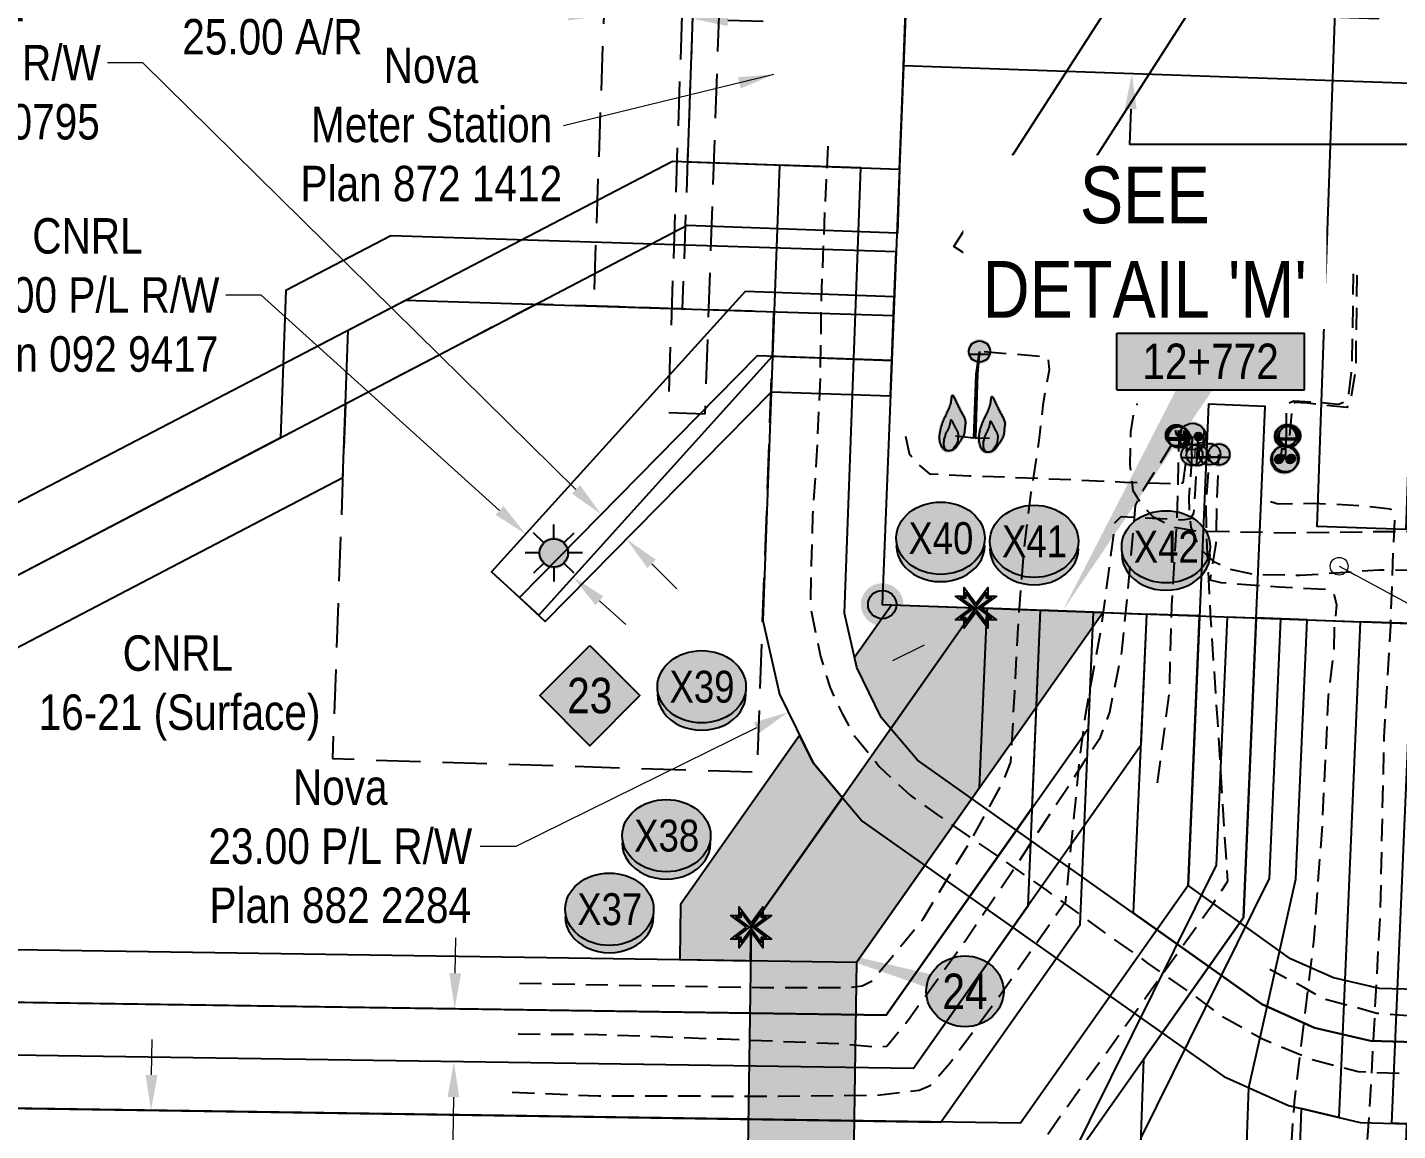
# Model space of a CAD drawing. Extents: x 338216 to 346362, y 6125251 to 6136161.
# Drawn here: x 343465.2 to 343852.1, y 6135614.3 to 6135925.6 of the extents above; entities that cross this region are included whole.
import ezdxf
from ezdxf.enums import TextEntityAlignment as Align

# ---------------------------------------------------------------- set-up
doc = ezdxf.new("R2010")
doc.units = 0
doc.header["$LTSCALE"] = 5
doc.header["$PDSIZE"] = 0.5
for name, pattern in [('foc-ACCESSROAD', [3.75, 2.5, -1.25]), ('foc-FLOWLINE', [3.75, 2.5, -1.25]), ('UG_PIPE', [1.875, 1.25, -0.625])]:
    doc.linetypes.add(name, pattern=pattern)
doc.layers.get('Defpoints').update_dxf_attribs({"color": 9})
for name, color, linetype, lineweight in [('AS-GENERAL', 48, 'Continuous', 18), ('C-RW-T', 13, 'Continuous', 9), ('C-WS-T', 13, 'Continuous', 9), ('F-RW-T', 190, 'Continuous', 9)]:
    doc.layers.add(name, color=color, linetype=linetype, lineweight=lineweight)
for name, color, linetype in [('AS-PIPE-AG', 44, 'Continuous'), ('AS-PIPE-UG', 44, 'UG_PIPE'), ('AS-SYMBOL', 7, 'Continuous'), ('C-AR', 13, 'foc-ACCESSROAD'), ('C-RW', 13, 'Continuous'), ('C-WS', 13, 'foc-ACCESSROAD'), ('C-WS-S', 13, 'Continuous'), ('CG-NOTES', 7, 'Continuous'), ('DETAIL-T', 7, 'Continuous'), ('F-EZE', 190, 'foc-FLOWLINE'), ('F-RW', 190, 'Continuous'), ('L-MON', 1, 'Continuous'), ('P-BORE', 7, 'Continuous'), ('P-CROSSINGS', 250, 'Continuous'), ('P-ELEVATION', 7, 'Continuous'), ('P-IOP16', 10, 'Continuous'), ('P-IOP16-H', 21, 'Continuous'), ('P-LTO', 14, 'Continuous'), ('P-PROPOSED', 10, 'Continuous'), ('P-PROPOSED-H', 21, 'Continuous'), ('P-TEMP-BLUE', 146, 'Continuous')]:
    doc.layers.add(name, color=color, linetype=linetype)
doc.layers.add('P-TEMP-BLUE-H', color=7, linetype='Continuous', true_color=0x99e6ff)
doc.styles.add('175L', font='ARIALN.TTF', dxfattribs={"height": 20})
doc.styles.add('80', font='ARIALN.TTF', dxfattribs={"height": 10})
doc.styles.add('80CG', font='ARIALN.TTF', dxfattribs={"height": 10})
doc.styles.add('80L', font='ARIALN.TTF', dxfattribs={"height": 10})
doc.styles.add('Crossing', font='ARIALN.TTF', dxfattribs={"height": 10})
doc.styles.add('Legend', font='ARIALN.TTF')
doc.dimstyles.new('Compass 5 000', dxfattribs={"dimscale": 5, "dimtxt": 9, "dimasz": 2, "dimexe": 0.2, "dimexo": 0.0625, "dimgap": 0.5, "dimtad": 0, "dimtih": 1, "dimtoh": 1, "dimzin": 0, "dimdsep": 46, "dimtxsty": '80CG', "dimcen": 0.1, "dimse1": 1, "dimse2": 1, "dimclrd": 256, "dimclrt": 256, "dimaunit": 1, "dimadec": 4, "dimazin": 0, "dimtfac": 0.06, "dimtofl": 0, "dimtmove": 0, "dimatfit": 1, "dimfxl": 0.2, "dimtolj": 1, "dimtzin": 0, "dimlwd": -1, "dimarcsym": 0})

# ---------------------------------------------------------------- blocks, each defined once
blk = doc.blocks.new('*D177')
at = {"layer": 'C-RW-T', "transparency": 16777216}
for p, q in [((343586.02, 6135658.73), (343586.17, 6135668.73)), ((343585.49, 6135623.74), (343584.12, 6135531.96)), ((343584.12, 6135531.96), (343574.12, 6135531.96))]:
    blk.add_line(p, q, dxfattribs=at)
for points in [[(343584.35, 6135658.76), (343587.68, 6135658.71), (343585.87, 6135648.73)], [(343583.83, 6135623.76), (343587.16, 6135623.71), (343585.64, 6135633.74)]]:
    blk.add_solid(points, dxfattribs=at)
at = {"layer": 'Defpoints', "color": 0, "transparency": 16777216}
for p in [(343491.77, 6135650.14), (343491.55, 6135635.14), (343585.64, 6135633.74)]:
    blk.add_point(p, dxfattribs=at)
at = {"layer": 'C-RW-T', "transparency": 16777216, "insert": (343535.04, 6135531.96), "char_height": 10, "attachment_point": 5, "style": '80CG'}
blk.add_mtext('\\A1;CNRL\\P15.00 P/L R/W\\PPlan 992 1609', dxfattribs=at)
blk = doc.blocks.new('*D179')
at = {"layer": 'C-RW-T', "transparency": 16777216}
for p, q in [((343497.8, 6135915.59), (343487.8, 6135915.59)), ((343620.1, 6135795.26), (343497.8, 6135915.59)), ((343641.49, 6135774.22), (343648.62, 6135767.2))]:
    blk.add_line(p, q, dxfattribs=at)
for points in [[(343621.27, 6135796.44), (343618.94, 6135794.07), (343627.23, 6135788.24)], [(343642.66, 6135775.41), (343640.32, 6135773.03), (343634.36, 6135781.23)]]:
    blk.add_solid(points, dxfattribs=at)
at = {"layer": 'Defpoints', "color": 0, "transparency": 16777216}
for p in [(343636.22, 6135797.38), (343643.35, 6135790.37), (343627.23, 6135788.24)]:
    blk.add_point(p, dxfattribs=at)
at = {"layer": 'C-RW-T', "transparency": 16777216, "insert": (343448.72, 6135915.59), "char_height": 10, "attachment_point": 5, "style": '80CG'}
blk.add_mtext('\\A1;CNRL\\P10.00 P/L R/W\\PPlan 192 0795', dxfattribs=at)
blk = doc.blocks.new('*D180')
at = {"layer": 'C-RW-T', "transparency": 16777216}
for p, q in [((343531.26, 6135850.05), (343521.26, 6135850.05)), ((343598.52, 6135789.3), (343531.26, 6135850.05)), ((343626.74, 6135763.81), (343634.16, 6135757.11))]:
    blk.add_line(p, q, dxfattribs=at)
for points in [[(343599.64, 6135790.54), (343597.4, 6135788.07), (343605.94, 6135782.6)], [(343627.86, 6135765.05), (343625.62, 6135762.57), (343619.32, 6135770.51)]]:
    blk.add_solid(points, dxfattribs=at)
at = {"layer": 'Defpoints', "color": 0, "transparency": 16777216}
for p in [(343649.74, 6135831.09), (343663.12, 6135819), (343619.32, 6135770.51)]:
    blk.add_point(p, dxfattribs=at)
at = {"layer": 'C-RW-T', "transparency": 16777216, "insert": (343482.18, 6135850.05), "char_height": 10, "attachment_point": 5, "style": '80CG'}
blk.add_mtext('\\A1;CNRL\\P18.00 P/L R/W\\PPlan 092 9417', dxfattribs=at)
blk = doc.blocks.new('*D182')
at = {"layer": 'C-RW-T', "transparency": 16777216}
for p, q in [((343500.27, 6135630.02), (343500.42, 6135640.01)), ((343499.71, 6135592.02), (343499.11, 6135551.51)), ((343499.11, 6135551.51), (343489.11, 6135551.51))]:
    blk.add_line(p, q, dxfattribs=at)
for points in [[(343498.6, 6135630.04), (343501.94, 6135629.99), (343500.12, 6135620.02)], [(343498.04, 6135592.05), (343501.37, 6135592), (343499.85, 6135602.02)]]:
    blk.add_solid(points, dxfattribs=at)
at = {"layer": 'Defpoints', "color": 0, "transparency": 16777216}
for p in [(343500.12, 6135620.02), (343576.74, 6135618.88), (343576.47, 6135600.89)]:
    blk.add_point(p, dxfattribs=at)
at = {"layer": 'C-RW-T', "transparency": 16777216, "insert": (343450.02, 6135551.51), "char_height": 10, "attachment_point": 5, "style": '80CG'}
blk.add_mtext('\\A1;CNRL\\P18.00 P/L R/W\\PPlan 212 0426', dxfattribs=at)
blk = doc.blocks.new('GAS')
h = blk.add_hatch(color=255)
h.dxf.hatch_style = 1
edge = h.paths.add_edge_path()
edge.add_arc((0, 0), 0.9, 0, 360)
for p, q in [((0, 0.808), (0, 1.616)), ((-0.571, 0.571), (-1.142, 1.142)), ((0.571, 0.571), (1.142, 1.142)), ((-0.808, 0), (-1.616, 0)), ((1.616, 0), (0.808, 0)), ((-0.571, -0.571), (-1.142, -1.142)), ((1.142, -1.142), (0.571, -0.571)), ((0, -0.808), (0, -1.616))]:
    blk.add_line(p, q)
blk.add_circle((0, 0), 0.8)
blk = doc.blocks.new('*D185')
at = {"layer": 'C-WS-S', "transparency": 16777216}
for p, q in [((343618.04, 6135929.27), (343562.14, 6135931.24)), ((343663, 6135927.68), (343673, 6135927.33))]:
    blk.add_line(p, q, dxfattribs=at)
for points in [[(343618.09, 6135930.93), (343617.98, 6135927.6), (343628.03, 6135928.92)], [(343663.06, 6135929.35), (343662.94, 6135926.02), (343653.01, 6135928.03)]]:
    blk.add_solid(points, dxfattribs=at)
at = {"layer": 'Defpoints', "color": 0, "transparency": 16777216}
for p in [(343653.01, 6135928.03), (343626.81, 6135894.25), (343651.79, 6135893.36)]:
    blk.add_point(p, dxfattribs=at)
at = {"layer": 'C-WS-S', "transparency": 16777216, "insert": (343534.4, 6135931.24), "char_height": 10, "attachment_point": 5, "style": '80CG'}
blk.add_mtext('\\A1;CNRL\\P25.00 A/R', dxfattribs=at)
blk = doc.blocks.new('PIG')
h = blk.add_hatch(color=255)
h.dxf.hatch_style = 1
edge = h.paths.add_edge_path()
edge.add_arc((0, 0), 0.85, 0, 360)
at = {"layer": 'AS-SYMBOL'}
h = blk.add_hatch(color=48, dxfattribs=at)
h.dxf.hatch_style = 1
h.paths.add_polyline_path([(-0.101, 0.005, 1), (-0.551, 0.005, 1)])
h = blk.add_hatch(color=48, dxfattribs=at)
h.dxf.hatch_style = 1
h.paths.add_polyline_path([(0.101, 0.005, 1), (0.551, 0.005, 1)])
at = {"layer": 'AS-SYMBOL', "color": 48}
for centre, radius in [((0, 0), 0.75), ((-0.326, 0.005), 0.225), ((0.326, 0.005), 0.225)]:
    blk.add_circle(centre, radius, dxfattribs=at)
blk = doc.blocks.new('RISER')
h = blk.add_hatch(color=255)
h.dxf.hatch_style = 1
edge = h.paths.add_edge_path()
edge.add_arc((0, 0), 0.7, 0, 360)
blk.add_hatch(color=48).paths.add_polyline_path([(0.581, -0.15), (-0.581, -0.15, 0.774597)])
at = {"color": 48}
blk.add_line((-0.581, -0.15), (0.581, -0.15), dxfattribs=at)
blk.add_circle((0, 0), 0.6, dxfattribs=at)
blk = doc.blocks.new('xing2')
h = blk.add_hatch(color=50)
h.dxf.hatch_style = 1
edge = h.paths.add_edge_path()
edge.add_ellipse((0, 0), major_axis=(-12.5, 0), ratio=0.816297, start_angle=0, end_angle=360)
h = blk.add_hatch(color=250)
h.dxf.hatch_style = 1
edge = h.paths.add_edge_path()
edge.add_ellipse((0, -2.05), major_axis=(-12.5, 0), ratio=0.816297, start_angle=0, end_angle=180)
edge.add_line((12.5, -2.05), (12.5, 0))
edge.add_ellipse((0, 0), major_axis=(-12.5, 0), ratio=0.816297, start_angle=0, end_angle=180, ccw=False)
edge.add_line((-12.5, 0), (-12.5, -2.05))
at = {"color": 250}
blk.add_ellipse((0, 0), major_axis=(-12.5, 0), ratio=0.816297, dxfattribs=at)
blk.add_ellipse((0, -2.05), major_axis=(-12.5, 0), ratio=0.816297, start_param=0, end_param=3.141593, dxfattribs=at)
at = {"color": 250, "style": 'Crossing'}
blk.add_attdef('CROSSING', text='', height=9, dxfattribs=at).set_placement((0.09, 0.02), align=Align.MIDDLE_CENTER)
at = {"color": 250, "style": 'Crossing', "flags": 1}
for tag, p in [('OWNER', (0.09, -12.49)), ('DESCRIPTION', (0.09, -25.77)), ('LOCATION', (0.09, -39.3)), ('DWG_REF', (0.09, -52.84))]:
    blk.add_attdef(tag, text='', height=9, dxfattribs=at).set_placement(p, align=Align.MIDDLE_CENTER)
blk = doc.blocks.new('fdia')
at = {"color": 255, "const_width": 1}
blk.add_lwpolyline([(-0.5, 0, 1), (0.5, 0, 1)], format="xyb", close=True, dxfattribs=at)
blk = doc.blocks.new('Fdiaa')
blk.add_blockref('fdia', (0, 0))
blk = doc.blocks.new('fdib')
at = {"color": 1, "const_width": 1.6}
blk.add_lwpolyline([(-0.4, 0, 1), (0.4, 0, 1)], format="xyb", close=True, dxfattribs=at)
at = {"color": 1}
blk.add_circle((0, 0), 0.8, dxfattribs=at)
blk = doc.blocks.new('Fdibb')
blk.add_blockref('fdib', (0, 0))
blk = doc.blocks.new('fdicc')
for name in ['Fdibb', 'Fdiaa']:
    blk.add_blockref(name, (0, 0))
blk = doc.blocks.new('FDI')
blk.add_blockref('fdicc', (0, 0))
blk = doc.blocks.new('TEMP')
h = blk.add_hatch(color=255)
h.dxf.hatch_style = 1
h.paths.add_polyline_path([(0, 0.251), (-0.666, 1.152), (-0.666, 0.666), (-1.152, 0.666), (-0.251, 0), (-1.152, -0.666), (-0.666, -0.666), (-0.666, -1.152), (0, -0.251), (0.666, -1.152), (0.666, -0.666), (1.152, -0.666), (0.251, 0), (1.152, 0.666), (0.666, 0.666), (0.666, 1.152)])
h.paths.add_polyline_path([(0.566, 0.849), (0.566, 0.566), (0.849, 0.566), (0.083, 0), (0.849, -0.566), (0.566, -0.566), (0.566, -0.849), (0, -0.083), (-0.566, -0.849), (-0.566, -0.566), (-0.849, -0.566), (-0.083, 0), (-0.849, 0.566), (-0.566, 0.566), (-0.566, 0.849), (0, 0.083)], flags=16)
h = blk.add_hatch(color=1)
h.dxf.hatch_style = 1
h.paths.add_polyline_path([(0, 0.083), (-0.566, 0.849), (-0.566, 0.566), (-0.849, 0.566), (-0.083, 0), (-0.849, -0.566), (-0.566, -0.566), (-0.566, -0.849), (0, -0.083), (0.566, -0.849), (0.566, -0.566), (0.849, -0.566), (0.083, 0), (0.849, 0.566), (0.566, 0.566), (0.566, 0.849)])
at = {"color": 1}
for p, q in [((-0.083, 0), (0.083, 0)), ((0, 0.083), (0, -0.083))]:
    blk.add_line(p, q, dxfattribs=at)
at = {"color": 255, "flags": 128}
blk.add_lwpolyline([(-0.251, 0), (-1.152, 0.666), (-0.666, 0.666), (-0.666, 1.152), (0, 0.251), (0.666, 1.152), (0.666, 0.666), (1.152, 0.666), (0.251, 0), (1.152, -0.666), (0.666, -0.666), (0.666, -1.152), (0, -0.251), (-0.666, -1.152), (-0.666, -0.666), (-1.152, -0.666)], close=True, dxfattribs=at)
at = {"color": 1, "flags": 128}
blk.add_lwpolyline([(-0.083, 0), (-0.849, 0.566), (-0.566, 0.566), (-0.566, 0.849), (0, 0.083), (0.566, 0.849), (0.566, 0.566), (0.849, 0.566), (0.083, 0), (0.849, -0.566), (0.566, -0.566), (0.566, -0.849), (0, -0.083), (-0.566, -0.849), (-0.566, -0.566), (-0.849, -0.566)], close=True, dxfattribs=at)
blk = doc.blocks.new('*D192')
at = {"layer": 'Defpoints', "color": 0, "transparency": 16777216}
for p in [(343701.12, 6135741.5), (343680.02, 6135732.38), (343680.53, 6135731.36)]:
    blk.add_point(p, dxfattribs=at)
at = {"layer": 'F-RW-T', "transparency": 16777216}
for p, q in [((343709.59, 6135746.94), (343718.56, 6135751.36)), ((343671.05, 6135727.96), (343603.1, 6135694.49)), ((343603.1, 6135694.49), (343593.1, 6135694.49))]:
    blk.add_line(p, q, dxfattribs=at)
for points in [[(343708.85, 6135748.43), (343710.32, 6135745.44), (343700.61, 6135742.52)], [(343670.32, 6135729.45), (343671.79, 6135726.46), (343680.02, 6135732.38)]]:
    blk.add_solid(points, dxfattribs=at)
at = {"layer": 'F-RW-T', "transparency": 16777216, "insert": (343553.56, 6135694.49), "char_height": 10, "attachment_point": 5, "style": '80CG'}
blk.add_mtext('\\A1;Nova\\P23.00 P/L R/W\\PPlan 882 2284', dxfattribs=at)
blk = doc.blocks.new('FLARE')
h = blk.add_hatch(color=255)
h.dxf.hatch_style = 1
h.paths.add_polyline_path([(0.163, 2.409, 0.114147), (0.125, 2.434), (0.109, 2.439, 0.261551), (0.012, 2.423), (0, 2.413, 0.131268), (-0.031, 2.371), (-0.04, 2.346, 0.041497), (-0.045, 2.33), (-0.053, 2.292, 0.015174), (-0.054, 2.286), (-0.061, 2.237, 0.004376), (-0.061, 2.236), (-0.068, 2.178), (-0.077, 2.114), (-0.087, 2.047), (-0.101, 1.977), (-0.118, 1.906), (-0.14, 1.833), (-0.165, 1.759), (-0.193, 1.684), (-0.223, 1.609), (-0.256, 1.534), (-0.289, 1.46), (-0.324, 1.388), (-0.358, 1.317), (-0.393, 1.247, 0.000505), (-0.393, 1.247), (-0.428, 1.176, 0.002398), (-0.428, 1.175), (-0.463, 1.104, 0.004177), (-0.464, 1.102), (-0.497, 1.029, 0.005735), (-0.498, 1.027), (-0.531, 0.951, 0.006994), (-0.532, 0.948), (-0.564, 0.869, 0.00791), (-0.565, 0.866), (-0.596, 0.781, 0.008323), (-0.597, 0.778), (-0.627, 0.688, 0.008095), (-0.628, 0.684), (-0.656, 0.59, 0.008067), (-0.656, 0.587), (-0.682, 0.489, 0.008387), (-0.682, 0.486), (-0.704, 0.386, 0.009056), (-0.705, 0.383), (-0.723, 0.283, 0.010123), (-0.724, 0.279), (-0.738, 0.181, 0.011689), (-0.739, 0.176), (-0.748, 0.081, 0.013925), (-0.748, 0.075), (-0.752, -0.017, 0.016488), (-0.752, -0.023), (-0.749, -0.11, 0.017255), (-0.749, -0.117), (-0.741, -0.198, 0.01735), (-0.74, -0.205), (-0.728, -0.28, 0.017311), (-0.726, -0.287), (-0.71, -0.357, 0.01715), (-0.708, -0.364), (-0.687, -0.429, 0.016886), (-0.685, -0.435), (-0.662, -0.495, 0.016546), (-0.659, -0.501), (-0.634, -0.556, 0.016164), (-0.631, -0.562), (-0.604, -0.611, 0.016329), (-0.6, -0.617), (-0.572, -0.661, 0.018828), (-0.568, -0.667), (-0.538, -0.707, 0.022087), (-0.533, -0.714), (-0.502, -0.748, 0.025345), (-0.495, -0.755), (-0.463, -0.785, 0.028234), (-0.454, -0.792), (-0.42, -0.817, 0.030298), (-0.409, -0.823), (-0.373, -0.843, 0.031129), (-0.362, -0.848), (-0.324, -0.864, 0.030544), (-0.312, -0.867), (-0.272, -0.878, 0.028465), (-0.26, -0.88), (-0.217, -0.887, 0.025311), (-0.207, -0.888), (-0.162, -0.89, 0.02283), (-0.153, -0.89), (-0.107, -0.887, 0.021226), (-0.099, -0.887), (-0.052, -0.88, 0.020401), (-0.044, -0.879), (0.002, -0.869, 0.020299), (0.01, -0.867), (0.055, -0.853, 0.020911), (0.063, -0.85), (0.106, -0.833, 0.022277), (0.114, -0.83), (0.154, -0.809, 0.023712), (0.163, -0.804), (0.2, -0.781, 0.022408), (0.207, -0.776), (0.242, -0.749, 0.01993), (0.248, -0.744), (0.28, -0.716, 0.017146), (0.285, -0.711), (0.314, -0.68, 0.014211), (0.318, -0.676), (0.345, -0.645, 0.011221), (0.348, -0.641), (0.374, -0.609, 0.008212), (0.376, -0.606), (0.4, -0.573, 0.005172), (0.402, -0.571), (0.425, -0.538, 0.002523), (0.425, -0.537), (0.448, -0.505, 0.001671), (0.448, -0.504), (0.47, -0.472, 0.001229), (0.471, -0.472), (0.492, -0.439, 0.00075), (0.493, -0.439), (0.514, -0.406, 0.00026), (0.515, -0.406), (0.537, -0.373), (0.56, -0.339), (0.583, -0.304), (0.608, -0.267), (0.634, -0.229, 0.001311), (0.634, -0.228), (0.661, -0.188, 0.003726), (0.662, -0.187), (0.689, -0.145, 0.006065), (0.691, -0.143), (0.717, -0.101, 0.008452), (0.719, -0.098), (0.744, -0.054, 0.010991), (0.746, -0.05), (0.77, -0.005, 0.013767), (0.772, 0), (0.793, 0.046, 0.016839), (0.795, 0.053), (0.813, 0.099, 0.019104), (0.815, 0.107), (0.829, 0.154, 0.016987), (0.83, 0.161), (0.841, 0.209, 0.013636), (0.842, 0.214), (0.849, 0.263, 0.010244), (0.85, 0.267), (0.855, 0.315, 0.006846), (0.856, 0.317), (0.86, 0.365, 0.003419), (0.86, 0.367), (0.863, 0.414), (0.867, 0.46), (0.871, 0.503), (0.876, 0.545), (0.881, 0.586), (0.887, 0.628, 0.001278), (0.887, 0.629), (0.893, 0.67, 0.004735), (0.893, 0.672), (0.898, 0.712, 0.008354), (0.899, 0.715), (0.902, 0.755, 0.012059), (0.902, 0.76), (0.904, 0.8, 0.015712), (0.904, 0.806), (0.903, 0.846, 0.018457), (0.903, 0.853), (0.899, 0.893, 0.018102), (0.898, 0.9), (0.891, 0.94, 0.016533), (0.89, 0.946), (0.88, 0.987, 0.014576), (0.878, 0.992), (0.866, 1.034, 0.012435), (0.864, 1.038), (0.849, 1.081, 0.010283), (0.847, 1.085), (0.829, 1.13, 0.00824), (0.828, 1.133), (0.807, 1.18, 0.00638), (0.806, 1.182), (0.782, 1.232, 0.004735), (0.781, 1.234), (0.755, 1.286, 0.003388), (0.755, 1.287), (0.727, 1.341, 0.002345), (0.726, 1.342), (0.697, 1.398, 0.001492), (0.696, 1.399), (0.666, 1.455, 0.000746), (0.666, 1.456), (0.635, 1.513), (0.604, 1.569), (0.575, 1.625), (0.546, 1.678), (0.52, 1.729), (0.495, 1.779), (0.471, 1.827), (0.448, 1.875), (0.425, 1.923), (0.401, 1.973), (0.377, 2.023), (0.353, 2.076, 0.000332), (0.353, 2.076), (0.327, 2.132, 0.001849), (0.326, 2.132), (0.3, 2.188, 0.0038), (0.299, 2.189), (0.273, 2.242, 0.006473), (0.272, 2.244), (0.246, 2.293, 0.010865), (0.244, 2.297), (0.22, 2.338, 0.019524), (0.215, 2.345), (0.193, 2.377, 0.041077), (0.183, 2.389)])
at = {"color": 48, "flags": 128}
for points in [[(0.109, -0.72), (0.069, -0.74), (0.026, -0.758), (-0.019, -0.771), (-0.065, -0.781), (-0.112, -0.788), (-0.158, -0.79), (-0.203, -0.788), (-0.246, -0.782), (-0.287, -0.771), (-0.325, -0.755), (-0.361, -0.735), (-0.395, -0.711), (-0.428, -0.681), (-0.458, -0.647), (-0.488, -0.608), (-0.516, -0.563), (-0.543, -0.514), (-0.569, -0.459), (-0.592, -0.399), (-0.612, -0.334), (-0.629, -0.264), (-0.642, -0.188), (-0.649, -0.107), (-0.652, -0.021), (-0.648, 0.071), (-0.639, 0.167), (-0.625, 0.265), (-0.607, 0.365), (-0.585, 0.464), (-0.56, 0.562), (-0.532, 0.656), (-0.502, 0.747), (-0.472, 0.831), (-0.439, 0.911), (-0.406, 0.987), (-0.373, 1.06), (-0.338, 1.132), (-0.304, 1.202), (-0.269, 1.273), (-0.233, 1.345), (-0.198, 1.418), (-0.164, 1.494), (-0.131, 1.57), (-0.1, 1.648), (-0.071, 1.725), (-0.045, 1.803), (-0.022, 1.88), (-0.003, 1.955), (0.011, 2.029), (0.022, 2.1), (0.031, 2.165), (0.038, 2.223), (0.045, 2.272), (0.053, 2.31), (0.063, 2.335), (0.075, 2.345), (0.091, 2.339), (0.111, 2.319), (0.133, 2.287), (0.158, 2.246), (0.183, 2.197), (0.21, 2.144), (0.236, 2.089), (0.262, 2.034), (0.287, 1.981), (0.311, 1.93), (0.334, 1.88), (0.358, 1.832), (0.381, 1.783), (0.406, 1.734), (0.431, 1.684), (0.458, 1.632), (0.486, 1.578), (0.516, 1.522), (0.547, 1.465), (0.578, 1.408), (0.608, 1.351), (0.638, 1.295), (0.666, 1.241), (0.692, 1.189), (0.715, 1.139), (0.736, 1.092), (0.755, 1.048), (0.77, 1.005), (0.783, 0.963), (0.792, 0.923), (0.799, 0.883), (0.803, 0.843), (0.804, 0.804), (0.803, 0.764), (0.799, 0.724), (0.794, 0.684), (0.788, 0.642), (0.782, 0.6), (0.776, 0.557), (0.771, 0.513), (0.767, 0.468), (0.764, 0.421), (0.76, 0.374), (0.756, 0.326), (0.75, 0.278), (0.743, 0.23), (0.733, 0.182), (0.719, 0.134), (0.702, 0.087), (0.681, 0.041), (0.658, -0.004), (0.632, -0.048), (0.606, -0.091), (0.579, -0.132), (0.552, -0.172), (0.525, -0.211), (0.5, -0.248), (0.477, -0.283), (0.454, -0.317), (0.431, -0.351), (0.409, -0.383), (0.388, -0.416), (0.366, -0.448), (0.343, -0.481), (0.32, -0.514), (0.296, -0.547), (0.27, -0.579), (0.242, -0.611), (0.213, -0.641), (0.181, -0.67), (0.147, -0.696)], [(0.018, -0.749), (-0.005, -0.76), (-0.029, -0.77), (-0.054, -0.778), (-0.08, -0.783), (-0.106, -0.787), (-0.132, -0.788), (-0.157, -0.787), (-0.181, -0.783), (-0.204, -0.777), (-0.225, -0.769), (-0.246, -0.758), (-0.265, -0.744), (-0.283, -0.727), (-0.3, -0.708), (-0.317, -0.686), (-0.332, -0.661), (-0.348, -0.633), (-0.362, -0.603), (-0.375, -0.569), (-0.386, -0.533), (-0.396, -0.493), (-0.403, -0.451), (-0.407, -0.406), (-0.408, -0.357), (-0.406, -0.306), (-0.401, -0.252), (-0.394, -0.197), (-0.383, -0.142), (-0.371, -0.086), (-0.357, -0.031), (-0.341, 0.022), (-0.325, 0.072), (-0.308, 0.12), (-0.29, 0.165), (-0.271, 0.207), (-0.252, 0.248), (-0.233, 0.288), (-0.213, 0.328), (-0.194, 0.367), (-0.174, 0.407), (-0.155, 0.449), (-0.135, 0.491), (-0.117, 0.534), (-0.099, 0.577), (-0.083, 0.62), (-0.068, 0.664), (-0.056, 0.707), (-0.045, 0.749), (-0.037, 0.791), (-0.031, 0.83), (-0.026, 0.867), (-0.022, 0.899), (-0.018, 0.927), (-0.014, 0.948), (-0.008, 0.962), (-0.001, 0.968), (0.008, 0.964), (0.019, 0.953), (0.031, 0.935), (0.045, 0.912), (0.059, 0.885), (0.074, 0.855), (0.089, 0.824), (0.103, 0.793), (0.117, 0.764), (0.131, 0.735), (0.144, 0.707), (0.157, 0.68), (0.17, 0.653), (0.184, 0.625), (0.198, 0.597), (0.213, 0.568), (0.229, 0.538), (0.246, 0.507), (0.263, 0.475), (0.28, 0.443), (0.297, 0.411), (0.314, 0.38), (0.329, 0.349), (0.344, 0.32), (0.357, 0.292), (0.369, 0.266), (0.379, 0.241), (0.388, 0.217), (0.395, 0.194), (0.4, 0.171), (0.404, 0.149), (0.406, 0.126), (0.407, 0.104), (0.406, 0.082), (0.404, 0.06), (0.401, 0.037), (0.398, 0.014), (0.395, -0.009), (0.391, -0.034), (0.388, -0.058), (0.386, -0.084), (0.384, -0.11), (0.382, -0.136), (0.38, -0.163), (0.377, -0.19), (0.373, -0.217), (0.367, -0.244), (0.359, -0.271), (0.349, -0.297), (0.338, -0.323), (0.325, -0.348), (0.311, -0.373), (0.296, -0.397), (0.281, -0.42), (0.265, -0.442), (0.251, -0.464), (0.237, -0.484), (0.223, -0.504), (0.211, -0.523), (0.198, -0.542), (0.186, -0.56), (0.174, -0.579), (0.161, -0.597), (0.149, -0.615), (0.136, -0.633), (0.122, -0.652), (0.108, -0.67), (0.092, -0.688), (0.076, -0.705), (0.058, -0.721), (0.039, -0.736)]]:
    blk.add_lwpolyline(points, close=True, dxfattribs=at)
blk = doc.blocks.new('*U160')
h = blk.add_hatch(color=111)
h.dxf.hatch_style = 1
h.paths.add_polyline_path([(-26.5, 8), (26.5, 8), (26.5, -8), (-26.5, -8)])
for p, q in [((-26.5, -8), (-26.5, 8)), ((-26.5, 8), (26.5, 8)), ((26.5, -8), (26.5, 8)), ((-26.5, -8), (26.5, -8))]:
    blk.add_line(p, q)
at = {"layer": 'P-ELEVATION', "color": 7, "flags": 128}
blk.add_lwpolyline([(0, 0, 10, 0, 0), (-41.84, -70.52, 0, 0, 0)], format="xyseb", dxfattribs=at)
at = {"layer": 'P-ELEVATION', "style": 'Legend'}
blk.add_attdef('STATION', text='', height=10, dxfattribs=at).set_placement((0, 0), align=Align.MIDDLE_CENTER)
blk = doc.blocks.new('*U234')
at = {"layer": 'P-ELEVATION'}
h = blk.add_hatch(color=111, dxfattribs=at)
h.dxf.hatch_style = 1
edge = h.paths.add_edge_path()
edge.add_ellipse((0, 0), major_axis=(-10.94, 0), ratio=0.913794, start_angle=0, end_angle=360)
at = {"layer": 'P-ELEVATION', "color": 7, "flags": 128}
blk.add_lwpolyline([(0, 0, 5, 0, 0), (-45.47, 13.23, 0, 0, 0)], format="xyseb", dxfattribs=at)
at = {"layer": 'P-ELEVATION', "color": 7}
blk.add_ellipse((0, 0), major_axis=(-10.94, 0), ratio=0.913794, dxfattribs=at)
at = {"layer": 'P-ELEVATION', "style": '80'}
blk.add_attdef('BEND', text='', height=10, dxfattribs=at).set_placement((0, 0), align=Align.MIDDLE_CENTER)
blk = doc.blocks.new('30M BUFFER DISP')
h = blk.add_hatch(color=70)
h.dxf.hatch_style = 1
h.paths.add_polyline_path([(0, 14.14), (14.14, 0), (0, -14.14), (-14.14, 0)])
blk.add_lwpolyline([(0, 14.14), (14.14, 0), (0, -14.14), (-14.14, 0)], close=True)
at = {"color": 235, "style": '80L'}
blk.add_attdef('DISURBANCE', text='', height=10, dxfattribs=at).set_placement((0, 0), align=Align.MIDDLE_CENTER)

msp = doc.modelspace()

# ---------------------------------------------------------------- hatches: boundary and pattern name
at = {"layer": 'P-IOP16-H'}
h = msp.add_hatch(color=256, dxfattribs=at)
h.dxf.hatch_style = 1
h.paths.add_polyline_path([(343066.307, 6135199.165), (343692.161, 6135176.54), (343699.41, 6135661.968), (343768.844, 6135760.524), (343757.412, 6135760.932), (343733.055, 6135761.802), (343669.559, 6135671.673), (343662.628, 6135207.621), (343067.366, 6135229.139)])
at = {"layer": 'P-PROPOSED-H'}
h = msp.add_hatch(color=256, dxfattribs=at)
h.dxf.hatch_style = 1
h.paths.add_polyline_path([(343056.316, 6135199.525), (343692.162, 6135176.592), (343699.41, 6135661.968), (343768.844, 6135760.524), (343757.412, 6135760.932), (343733.055, 6135761.802), (343669.559, 6135671.673), (343662.628, 6135207.621), (343027.426, 6135230.583), (343019.197, 6135002.943), (342537.03, 6135019.891), (342476.049, 6134387.21), (342453.685, 6134154.981), (342286.371, 6134160.934), (342267.068, 6133620.004), (342337.23, 6133585.283), (342260.28, 6133429.784), (342239.553, 6132848.957), (342367.393, 6132844.449), (342365.279, 6132784.499), (342395.254, 6132783.442), (342398.424, 6132873.367), (342270.597, 6132877.874), (342290.024, 6133422.265), (342377.415, 6133598.863), (342297.733, 6133638.294), (342315.276, 6134129.893), (342480.834, 6134124.003), (342505.904, 6134384.335), (342564.178, 6134988.925), (343048.088, 6134971.916)])
at = {"layer": 'P-TEMP-BLUE-H'}
h = msp.add_hatch(color=256, dxfattribs=at)
h.dxf.hatch_style = 1
h.paths.add_polyline_path([(343733.055, 6135761.802), (343709.005, 6135727.665), (343706.283, 6135730.84), (343699.427, 6135744.984), (343698.776, 6135747.864), (343709.19, 6135762.654)])
h = msp.add_hatch(color=256, dxfattribs=at)
h.dxf.hatch_style = 1
h.paths.add_polyline_path([(343669.418, 6135662.252), (343669.559, 6135671.676), (343695.33, 6135708.254), (343687.079, 6135718.052), (343683.25, 6135725.826), (343649.657, 6135678.144), (343649.424, 6135662.555)])

# ---------------------------------------------------------------- linework, layer by layer
at = {"layer": 'AS-GENERAL', "flags": 128}
msp.add_lwpolyline([(343794.905, 6135806.948), (343794.765, 6135804.125), (343791.997, 6135804.286)], dxfattribs=at)
at = {"layer": 'AS-PIPE-AG', "flags": 128}
for points in [[(343727.28, 6135810.322), (343732.455, 6135809.802), (343733.126, 6135827.79), (343734.042, 6135834.151)], [(343734.045, 6135834.157), (343733.47, 6135827.813), (343732.892, 6135809.71), (343736.825, 6135809.753)], [(343789.309, 6135811.928), (343789.642, 6135810.54)], [(343791.613, 6135810.528), (343789.642, 6135810.54)], [(343789.865, 6135810.269), (343789.866, 6135810.291), (343792.008, 6135810.256)], [(343790.137, 6135809.992), (343790.192, 6135811.904)], [(343790.453, 6135811.9), (343790.378, 6135809.996)], [(343790.709, 6135811.915), (343790.739, 6135810.269), (343792.827, 6135810.096)], [(343790.883, 6135810.262), (343790.961, 6135811.895)], [(343791.664, 6135811.88), (343791.613, 6135810.528)], [(343792.008, 6135810.256), (343792.143, 6135811.868)], [(343794.141, 6135808.036), (343793.341, 6135808.074), (343793.404, 6135810.005)], [(343793.393, 6135809.659), (343794.201, 6135809.67)], [(343794.029, 6135805.007), (343794.219, 6135810.149)], [(343795.532, 6135804.962), (343795.779, 6135809.456)], [(343795.566, 6135807.053), (343797.209, 6135807.034), (343797.448, 6135811.69)], [(343820.458, 6135803.967), (343820.742, 6135810.508)], [(343797.298, 6135808.247), (343795.718, 6135808.342)], [(343820.484, 6135804.768), (343819.333, 6135804.854), (343819.405, 6135806.726), (343820.738, 6135806.684)]]:
    msp.add_lwpolyline(points, dxfattribs=at)
at = {"layer": 'AS-PIPE-UG', "flags": 128}
for points in [[(343691.233, 6135892.114), (343690.445, 6135876.337), (343689.333, 6135849.06), (343689.058, 6135826.875), (343688.032, 6135804.828), (343686.907, 6135787.918), (343686.55, 6135774.094), (343686.25, 6135762.357), (343689.149, 6135748.126), (343691.837, 6135739.209), (343695.357, 6135731.849), (343698.364, 6135726.15), (343705.812, 6135716.978), (343714.451, 6135708.931), (343722.492, 6135703.203), (343737.254, 6135693.03), (343753.015, 6135682.041), (343769.057, 6135670.423), (343781.5, 6135661.592), (343795.065, 6135652.113), (343802.146, 6135646.821), (343813.938, 6135640.187), (343827.65, 6135634.499), (343841.009, 6135630.938), (343857.162, 6135630.341), (343875.177, 6135629.552), (343894.521, 6135629.112), (343908.787, 6135628.167), (343926.66, 6135627.702), (343941.386, 6135627.299), (343954.639, 6135625.568)], [(343820.736, 6135810.526), (343820.756, 6135818.18), (343821.334, 6135819.649), (343822.802, 6135820.245), (343827.879, 6135819.98), (343835.387, 6135819.327), (343838.096, 6135820.38), (343839.262, 6135829.581), (343839.645, 6135856.041)], [(343821.658, 6135810.437), (343822.401, 6135818.948), (343823.163, 6135819.856), (343826.579, 6135819.687), (343837.793, 6135818.429), (343838.702, 6135819.07), (343840.342, 6135829.467), (343840.656, 6135855.73)], [(343604.15, 6135655.895), (343638.418, 6135655.277), (343671.979, 6135654.717), (343697.233, 6135654.682), (343700.915, 6135655.203), (343703.77, 6135656.593), (343718.127, 6135674.08), (343731.997, 6135696.839), (343740.854, 6135713.048), (343742.936, 6135718.313), (343743.999, 6135738.163), (343744.982, 6135756.187), (343746.576, 6135778.065), (343748.64, 6135794.385), (343751.001, 6135809.77), (343752.113, 6135819.783), (343753.772, 6135828.999), (343753.455, 6135832.368), (343749.955, 6135832.862), (343734.045, 6135834.157)], [(343888.982, 6135783.562), (343876.621, 6135783.255), (343865.301, 6135783.203), (343845.872, 6135783.279), (343822.59, 6135782.932), (343795.277, 6135783.411), (343788.411, 6135784.645), (343783.152, 6135787.442), (343780.286, 6135790.389), (343777.44, 6135794.879), (343776.565, 6135802.126), (343776.786, 6135811.381), (343777.895, 6135818.364), (343778.682, 6135819.523)], [(343603.761, 6135641.606), (343626.512, 6135641.454), (343661.666, 6135640.161), (343695.052, 6135638.835), (343704.86, 6135637.911), (343707.854, 6135638.162), (343714.081, 6135645.712), (343729.88, 6135667.705), (343744.721, 6135689.543), (343768.181, 6135725.324), (343770.811, 6135732.371), (343774.266, 6135749.399), (343776.619, 6135773.549), (343778.097, 6135790.694), (343780.13, 6135794.85), (343789.865, 6135810.269)], [(343713.122, 6135810.312), (343714.189, 6135805.371), (343716.794, 6135802.272), (343719.905, 6135799.68), (343731.24, 6135799.121), (343751.472, 6135798.368), (343774.954, 6135797.323), (343789.83, 6135796.901), (343791.532, 6135797.055), (343792.146, 6135801.108), (343792.798, 6135809.318)], [(343784.317, 6135712.456), (343787.681, 6135737.972), (343788.097, 6135752.498), (343788.331, 6135762.502), (343789.778, 6135785.899), (343790.082, 6135793.869), (343790.378, 6135809.996)], [(343598.11, 6135608.259), (343621.18, 6135607.915), (343667.132, 6135607.117), (343702.516, 6135606.409), (343737.034, 6135605.021), (343746.219, 6135604.775), (343748.742, 6135606.848), (343751.85, 6135611.179), (343761.267, 6135624.524), (343769.268, 6135635.436), (343784.125, 6135656.309), (343800.021, 6135678.433), (343804.129, 6135684.686), (343803.849, 6135689.575), (343802.264, 6135713.927), (343801.318, 6135729.737), (343799.374, 6135758.637), (343798.194, 6135781.409), (343798.043, 6135791.701), (343799.05, 6135805.173)], [(343602.131, 6135625.128), (343626.516, 6135624.117), (343677.279, 6135624.04), (343704.984, 6135624.324), (343717.028, 6135625.726), (343720.086, 6135627.037), (343725.562, 6135633.218), (343739.094, 6135651.524), (343754.432, 6135673.35), (343758.424, 6135679.073), (343762.276, 6135718.299), (343763.938, 6135731.446), (343768.307, 6135755.262), (343771.737, 6135780.575), (343772.23, 6135785.775), (343774.017, 6135787.619), (343791.368, 6135786.686), (343793.633, 6135787.042), (343794.569, 6135788.506), (343794.93, 6135793.826), (343795.532, 6135804.962)], [(343794.029, 6135805.007), (343793.177, 6135792.988), (343793.261, 6135788.201), (343793.736, 6135784.565), (343795.972, 6135778.918), (343800.032, 6135775.041), (343804.637, 6135772.757), (343811.223, 6135771.31), (343824.588, 6135771.017), (343846.924, 6135772.563), (343863.9, 6135772.356), (343888.514, 6135771.943)], [(343812.183, 6135366.529), (343813.396, 6135396.647), (343814.664, 6135434.613), (343816.106, 6135467.402), (343817.576, 6135512.052), (343818.7, 6135556.573), (343819.975, 6135580.794), (343821.182, 6135596.495), (343822.969, 6135622.286), (343828.521, 6135668.452), (343830.894, 6135700.566), (343832.569, 6135736.86), (343834.144, 6135750.104), (343834.297, 6135755.998), (343834.937, 6135762.669), (343834.001, 6135766.359), (343832.511, 6135766.95), (343818.537, 6135767.682), (343802.313, 6135768.847), (343799.18, 6135769.595), (343800.853, 6135779.947), (343801.104, 6135792.391), (343801.652, 6135805.099)], [(343816.247, 6135791.805), (343818.365, 6135791.179), (343828.54, 6135791.369), (343841.213, 6135790.744), (343850.054, 6135789.757), (343851.251, 6135787.842), (343850.848, 6135779.308), (343850.07, 6135756.885), (343848.202, 6135725.212), (343847.184, 6135676.416), (343844.026, 6135618.383), (343841.293, 6135580.758), (343839.08, 6135529.046), (343836.251, 6135466.064), (343834.698, 6135422.622), (343831.432, 6135348.997)], [(343884.279, 6135645.453), (343871.866, 6135645.588), (343860.511, 6135646.29), (343846.217, 6135647.39), (343841.075, 6135648.846), (343830.979, 6135651.555), (343825.774, 6135654.628), (343816.024, 6135659.75)]]:
    msp.add_lwpolyline(points, dxfattribs=at)
at = {"layer": 'C-AR', "flags": 128}
msp.add_lwpolyline([(343653.703, 6135947.713), (343650.121, 6135846.183), (343625.139, 6135846.973), (343628.724, 6135948.594)], close=True, dxfattribs=at)
at = {"layer": 'C-RW', "flags": 128}
for points in [[(343187.906, 6135964.489), (343175.153, 6135606.83), (343754.845, 6135598.248), (343808.56, 6135674.399), (343814.706, 6135818.653), (343798.724, 6135819.334), (343792.935, 6135683.47), (343745.614, 6135616.382), (343193.793, 6135624.552), (343205.89, 6135963.841), (343187.906, 6135964.489)], [(342280.44, 6135678.76), (342280.914, 6135678.753), (342713.229, 6135672.531), (342727.498, 6135687.477), (343029.497, 6135682.981), (343045.665, 6135682.588), (343183.335, 6135781.285), (343426.137, 6135772.731), (343647.353, 6135887.86), (343711.505, 6135885.575), (343710.859, 6135867.591), (343651.463, 6135869.707), (343430.29, 6135754.222), (343188.826, 6135763.033)], [(343715.427, 6135631.828), (343105.231, 6135640.84), (343028.249, 6135641.997), (342279.53, 6135653.172), (342280.063, 6135668.163), (343028.473, 6135656.992), (343105.456, 6135655.835), (343707.668, 6135646.852), (343764.802, 6135727.901), (343766.192, 6135760.619), (343781.185, 6135760.084), (343779.6, 6135722.96), (343715.427, 6135631.828)], [(342534.168, 6135188.396), (342545.98, 6135224.893), (342626.794, 6135292.289), (342637.311, 6135582.15), (342731.963, 6135676.388), (343105.662, 6135670.811), (343699.291, 6135661.798), (343734.068, 6135711.163), (343736.221, 6135761.689), (343751.194, 6135761.154), (343748.842, 6135705.26), (343707.668, 6135646.852), (343182.584, 6135654.631), (343105.438, 6135655.816), (342738.063, 6135661.298), (342652.084, 6135575.695), (342641.538, 6135285.058), (342558.932, 6135216.166), (342549.756, 6135187.833)], [(343104.997, 6135625.867), (343723.133, 6135616.715), (343762.446, 6135672.45), (343766.192, 6135760.619), (343751.194, 6135761.154), (343747.661, 6135677.511), (343715.427, 6135631.828), (343105.217, 6135640.862)], [(342613.261, 6135185.528), (343184.985, 6135164.861), (343837.914, 6135141.258), (343854.74, 6135616.251), (343850.474, 6135616.375), (343851.528, 6135640.813), (343856.522, 6135757.395), (343841.533, 6135757.907), (343836.545, 6135641.455), (343835.515, 6135618.051), (343824.851, 6135620.572), (343808.985, 6135172.374), (343794.015, 6135172.858), (343186.069, 6135194.835), (342586.115, 6135216.523), (342583.234, 6135186.623)]]:
    msp.add_lwpolyline(points, dxfattribs=at)
at = {"layer": 'C-RW'}
msp.add_lwpolyline([(343895.81, 6135938.874), (343713.766, 6135945.55), (343706.573, 6135762.747), (343889.369, 6135756.222)], close=True, dxfattribs=at)
at = {"layer": 'C-RW', "flags": 128}
for points in [[(343755.053, 6135870.691), (343743.639, 6135852.941), (343726.821, 6135863.757), (343777.868, 6135943.139), (343797.909, 6135942.414), (343797.715, 6135937.034), (343767.702, 6135890.362)], [(343834.89, 6135941.062), (343859.868, 6135940.16), (343854.405, 6135783.915), (343829.425, 6135784.788)], [(343709.992, 6135849.629), (343667.855, 6135851.111), (343596.256, 6135771.974), (343609.603, 6135759.758), (343675.596, 6135832.818), (343709.285, 6135831.663)], [(343675.284, 6135822.825), (343708.892, 6135821.673), (343709.285, 6135831.663), (343671.238, 6135832.967), (343604.132, 6135764.766), (343611.446, 6135757.944)], [(343815.24, 6135649.293), (343823.367, 6135685.23), (343826.558, 6135758.432), (343841.533, 6135757.907), (343836.545, 6135641.455), (343835.515, 6135618.051), (343824.851, 6135620.572), (343809.17, 6135177.069), (343867.963, 6135150.971), (343867.582, 6135140.201), (343794.029, 6135172.926), (343810.083, 6135626.469)]]:
    msp.add_lwpolyline(points, close=True, dxfattribs=at)
at = {"layer": 'C-WS', "flags": 128}
msp.add_lwpolyline([(343555.012, 6135819.345), (343551.339, 6135719.268), (343671.255, 6135715.478), (343676.023, 6135845.365), (343608.906, 6135847.486)], close=True, dxfattribs=at)
at = {"layer": 'C-WS-S', "flags": 128}
msp.add_lwpolyline([(343867.582, 6135140.201), (343744.768, 6135194.719), (343759.309, 6135605.227), (343801.001, 6135689.23), (343804.073, 6135759.267), (343819.061, 6135758.732), (343815.844, 6135685.404), (343779.569, 6135612.313), (343764.848, 6135196.744), (343867.963, 6135150.971), (343867.582, 6135140.201)], dxfattribs=at)
msp.add_lwpolyline([(343815.24, 6135649.293), (343823.367, 6135685.23), (343826.558, 6135758.432), (343812.164, 6135758.978), (343808.56, 6135674.399), (343780.351, 6135634.408), (343764.467, 6135185.975), (343867.582, 6135140.201), (343867.963, 6135150.971), (343794.396, 6135183.627), (343810.083, 6135626.469)], close=True, dxfattribs=at)
at = {"layer": 'Defpoints'}
msp.add_line((343821.298, 6135621.412), (343835.515, 6135618.051), dxfattribs=at)
at = {"layer": 'F-EZE', "flags": 128}
msp.add_lwpolyline([(343650.705, 6135947.819), (343646.088, 6135816.928), (343656.579, 6135816.558), (343661.197, 6135947.449)], close=True, dxfattribs=at)
at = {"layer": 'F-RW'}
for p in [(343776.735, 6135902.545), (343922.674, 6135892.551)]:
    msp.add_line(p, (343776.385, 6135892.551), dxfattribs=at)
at = {"layer": 'F-RW', "flags": 128}
for points in [[(343710.49, 6135862.28), (343567.883, 6135866.788), (343538.178, 6135851.329), (343536.652, 6135809.759), (343430.29, 6135754.222), (343328.748, 6135757.927), (343332.551, 6135959.279), (343314.564, 6135959.927), (343310.421, 6135740.588), (343434.396, 6135736.064), (343554.252, 6135798.647), (343555.778, 6135840.201), (343572.017, 6135848.652), (343709.782, 6135844.297)], [(343653.703, 6135947.713), (343651.586, 6135887.709), (343711.505, 6135885.575), (343713.766, 6135945.55)], [(343713.285, 6135932.782), (343846.665, 6135928.107), (343847.121, 6135940.747), (343865.105, 6135940.099), (343864.003, 6135909.492), (343712.607, 6135914.799)], [(343885.168, 6135638.38), (343844.478, 6135639.663), (343828.597, 6135643.322), (343813.768, 6135649.945), (343716.541, 6135718.875), (343706.283, 6135730.84), (343699.427, 6135744.984), (343695.951, 6135760.353), (343700.524, 6135885.969), (343677.543, 6135886.778), (343672.825, 6135758.242), (343677.533, 6135737.434), (343687.079, 6135718.052), (343700.903, 6135701.637), (343802.998, 6135629.598), (343821.298, 6135621.412), (343841.498, 6135616.636), (343884.302, 6135615.392)], [(343885.742, 6135653.389), (343847.022, 6135654.375), (343834.034, 6135657.37), (343821.87, 6135662.806), (343792.935, 6135683.47), (343796.177, 6135759.549), (343781.185, 6135760.084), (343777.417, 6135675.77), (343813.768, 6135649.945), (343828.597, 6135643.322), (343844.478, 6135639.663), (343885.168, 6135638.38)]]:
    msp.add_lwpolyline(points, close=True, dxfattribs=at)
at = {"layer": 'F-RW'}
msp.add_solid([(343775.07, 6135902.603), (343778.401, 6135902.486), (343777.086, 6135912.538)], dxfattribs=at)
at = {"layer": 'P-IOP16', "flags": 128}
msp.add_lwpolyline([(343066.307, 6135199.165), (343692.161, 6135176.54), (343699.41, 6135661.968), (343768.844, 6135760.524), (343757.412, 6135760.932), (343733.055, 6135761.802), (343669.559, 6135671.673), (343662.628, 6135207.621), (343067.366, 6135229.139)], close=True, dxfattribs=at)
at = {"layer": 'P-LTO', "flags": 128}
msp.add_lwpolyline([(342505.904, 6134384.335), (342564.178, 6134988.925), (343048.088, 6134971.916), (343056.316, 6135199.525), (343692.162, 6135176.592), (343699.41, 6135661.968), (343768.844, 6135760.524), (343757.412, 6135760.932), (343733.055, 6135761.802), (343669.559, 6135671.673), (343662.628, 6135207.621), (343027.426, 6135230.583), (343019.197, 6135002.943), (342537.03, 6135019.891), (342475.877, 6134385.428)], dxfattribs=at)
at = {"layer": 'P-PROPOSED', "flags": 128}
msp.add_lwpolyline([(342505.904, 6134384.335), (342564.178, 6134988.925), (343048.088, 6134971.916), (343056.316, 6135199.525), (343692.162, 6135176.592), (343699.41, 6135661.968), (343768.844, 6135760.524), (343757.412, 6135760.932), (343733.055, 6135761.802), (343669.559, 6135671.673), (343662.628, 6135207.621), (343027.426, 6135230.583), (343019.197, 6135002.943), (342537.03, 6135019.891), (342475.877, 6134385.428)], dxfattribs=at)
at = {"layer": 'P-TEMP-BLUE', "flags": 128}
for points in [[(343733.055, 6135761.802), (343709.005, 6135727.665), (343706.283, 6135730.84), (343699.427, 6135744.984), (343698.776, 6135747.864), (343709.19, 6135762.654)], [(343669.418, 6135662.252), (343669.559, 6135671.676), (343695.33, 6135708.254), (343687.079, 6135718.052), (343683.25, 6135725.826), (343649.657, 6135678.144), (343649.424, 6135662.555)]]:
    msp.add_lwpolyline(points, close=True, dxfattribs=at)

# ---------------------------------------------------------------- block references
at = {"layer": 'AS-SYMBOL', "xscale": 4.999999999999943, "yscale": 4.999999999999943}
for name, p, zscale in [('RISER', (343734.045, 6135834.157), 4.999999999999943), ('FLARE', (343726.033, 6135810.038), 4.999999999999943), ('FLARE', (343737.176, 6135809.658), 4.999999999999943), ('RISER', (343789.642, 6135810.54), 4.999999999999943), ('RISER', (343789.865, 6135810.269), 4.999999999999943), ('RISER', (343790.137, 6135809.992), 4.999999999999943), ('RISER', (343790.378, 6135809.996), 4.999999999999943), ('PIG', (343794.219, 6135810.149), 4.999999999999943), ('PIG', (343794.219, 6135810.149), 4.999999999999943), ('RISER', (343820.434, 6135810.202), 4.999999999999943), ('RISER', (343820.765, 6135810.497), 4.999999999999943), ('RISER', (343821.322, 6135810.124), 4.999999999999943), ('RISER', (343821.654, 6135810.419), 4.999999999999943), ('RISER', (343794.029, 6135805.007), 4.999999999999943), ('RISER', (343795.532, 6135804.962), 4.999999999999943), ('RISER', (343799.05, 6135805.173), 4.999999999999943), ('RISER', (343801.652, 6135805.099), 4.999999999999943), ('PIG', (343820.124, 6135803.675), 4.998954199999918), ('PIG', (343820.455, 6135803.968), 4.999999999999943)]:
    msp.add_blockref(name, p, dxfattribs=dict(at, zscale=zscale))
at = {"layer": 'C-WS-S', "xscale": 4.998954199999926, "yscale": 4.998954199999926, "zscale": 4.998954199999926}
msp.add_blockref('GAS', (343613.854, 6135777.309), dxfattribs=at)
at = {"layer": 'CG-NOTES', "xscale": 0.99978011, "yscale": 0.99978011, "zscale": 0.99978011}
msp.add_blockref('*U234', (343729.94, 6135653.599), dxfattribs=at).add_auto_attribs({'BEND': '24'})
at = {"layer": 'DETAIL-T', "color": 3, "xscale": 0.9989617425898895, "yscale": 0.9989617425898895, "zscale": 0.9989617425898895}
msp.add_blockref('*U160', (343799.296, 6135831.378), dxfattribs=at).add_auto_attribs({'STATION': '12+772'})
at = {"layer": 'L-MON'}
for name, p, xscale, yscale, zscale in [('FDI', (343706.573, 6135762.747), 4.999999999999956, 4.999999999999956, 4.999999999999956), ('TEMP', (343733.055, 6135761.802), 4.998954199999915, 4.998954199999915, 4.998954199999915), ('TEMP', (343669.559, 6135671.673), 4.998954199999915, 4.998954199999915, 4.998954199999915)]:
    msp.add_blockref(name, p, dxfattribs=dict(at, xscale=xscale, yscale=yscale, zscale=zscale))
at = {"layer": 'P-BORE'}
msp.add_blockref('30M BUFFER DISP', (343624.005, 6135737.068), dxfattribs=at).add_auto_attribs({'DISURBANCE': '23'})
at = {"layer": 'P-CROSSINGS', "xscale": 0.9997908399999926, "yscale": 0.9997908399999926, "zscale": 0.9997908399999926}
for p, values in [((343723.056, 6135781.468), {'CROSSING': 'X40'}), ((343749.482, 6135780.595), {'CROSSING': 'X41'}), ((343786.689, 6135779.036), {'CROSSING': 'X42'}), ((343655.608, 6135739.547), {'CROSSING': 'X39'}), ((343645.64, 6135697.535), {'CROSSING': 'X38'}), ((343629.547, 6135676.768), {'CROSSING': 'X37'})]:
    msp.add_blockref('xing2', p, dxfattribs=at).add_auto_attribs(values)

# ---------------------------------------------------------------- texts
at = {"layer": 'C-WS-T', "insert": (343460.203, 6135754.055), "char_height": 9.99791, "attachment_point": 1, "style": '80L'}
msp.add_mtext_dynamic_manual_height_columns('\\pi31.913;CNRL\\P\\pi8.1837;16-21 (Surface)', width=94.01837, gutter_width=50, heights=[0], dxfattribs=at)
at = {"layer": 'F-RW-T', "insert": (343473.115, 6135919.891), "char_height": 9.99791, "attachment_point": 1, "style": '175L'}
msp.add_mtext_dynamic_manual_height_columns('\\pi92.72;Nova\\P\\pi72.175;Meter Station\\P\\pi69.212;Plan 872 1412', width=210.81699, gutter_width=100, heights=[0], dxfattribs=at)

# ---------------------------------------------------------------- dimensions: what is measured, and where the dimension line sits
at = {"layer": 'C-RW-T'}
for base, p1, p2, angle, text, picture, middle in [((343627.232, 6135788.243), (343643.346, 6135790.365), (343636.22, 6135797.377), 135.46394, 'CNRL\\P10.00 P/L R/W\\PPlan 192 0795', '*D179', (343448.719, 6135915.591)), ((343619.319, 6135770.515), (343649.737, 6135831.086), (343663.116, 6135819.001), 317.9094, 'CNRL\\P18.00 P/L R/W\\PPlan 092 9417', '*D180', (343482.176, 6135850.055)), ((343585.643, 6135633.739), (343491.772, 6135650.138), (343491.548, 6135635.143), 269.14488, 'CNRL\\P15.00 P/L R/W\\PPlan 992 1609', '*D177', (343535.038, 6135531.961)), ((343500.121, 6135620.017), (343576.473, 6135600.888), (343576.74, 6135618.883), 89.15178, 'CNRL\\P18.00 P/L R/W\\PPlan 212 0426', '*D182', (343450.021, 6135551.511))]:
    dim = msp.add_linear_dim(base=base, p1=p1, p2=p2, angle=angle, text=text, dimstyle='Compass 5 000', dxfattribs=at)
    dim.commit()
    dim.dimension.update_dxf_attribs({"geometry": picture, "text_midpoint": middle, "dimtype": 161})
at = {"layer": 'C-WS-S'}
dim = msp.add_linear_dim(base=(343653.009, 6135928.034), p1=(343626.806, 6135894.246), p2=(343651.786, 6135893.365), angle=357.97947, text='CNRL\\P25.00 A/R', dimstyle='Compass 5 000', dxfattribs=at)
dim.commit()
dim.dimension.update_dxf_attribs({"geometry": '*D185', "text_midpoint": (343534.4, 6135931.24), "dimtype": 161})
at = {"layer": 'F-RW-T'}
dim = msp.add_linear_dim(base=(343680.024, 6135732.377), p1=(343701.117, 6135741.498), p2=(343680.526, 6135731.357), angle=206.22111, text='Nova\\P23.00 P/L R/W\\PPlan 882 2284', dimstyle='Compass 5 000', dxfattribs=at)
dim.commit()
dim.dimension.update_dxf_attribs({"geometry": '*D192', "text_midpoint": (343553.559, 6135694.49), "dimtype": 161})

# ---------------------------------------------------------------- leaders
at = {"layer": 'C-WS-T'}
msp.add_leader([(343835.598, 6135773.567), (343919.578, 6135727.952)], dimstyle='Compass 5 000', override={"dimasz": 1, "dimldrblk": 'DotBlank'}, dxfattribs=at)
at = {"layer": 'F-RW-T'}
msp.add_leader([(343675.954, 6135912.345), (343616.569, 6135897.81)], dimstyle='Compass 5 000', dxfattribs=at)

# ---------------------------------------------------------------- next in the draw order: texts
at = {"layer": 'DETAIL-T', "color": 3, "insert": (343780.722, 6135865.032), "char_height": 15.9967, "width": 96.14865, "attachment_point": 5, "style": '80CG', "bg_fill": 3, "box_fill_scale": 1.2, "bg_fill_color": 256, "bg_fill_transparency": 0}
msp.add_mtext("SEE\\PDETAIL 'M'", dxfattribs=at)

doc.saveas('drawing.dxf')
